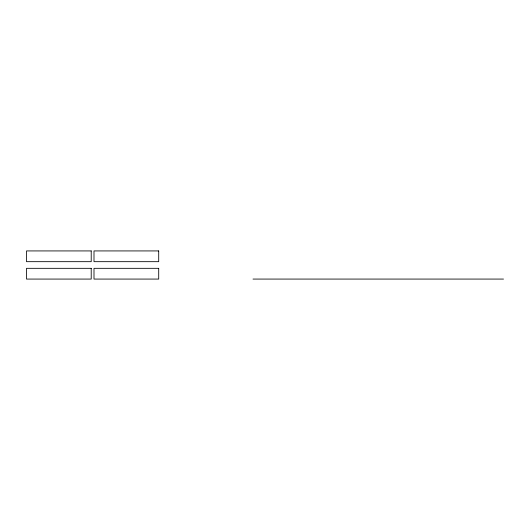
<?xml version="1.0" encoding="UTF-8"?>
<svg xmlns="http://www.w3.org/2000/svg" width="530" height="530" viewBox="0 0 530 530"><rect width="100%" height="100%" fill="white"/><g stroke="black" fill="none" stroke-linecap="round" stroke-linejoin="round"><path stroke-width="0.79" d="M253.002 279.072L503.5 279.072M91.213 250.928L26.5 250.928L26.5 261.674L91.213 261.674L91.213 250.928M158.708 250.928L93.995 250.928L93.995 261.674L158.708 261.674L158.708 250.928M91.213 268.326L26.5 268.326L26.5 279.072L91.213 279.072L91.213 268.326M158.708 268.326L93.995 268.326L93.995 279.072L158.708 279.072L158.708 268.326"/></g></svg>
